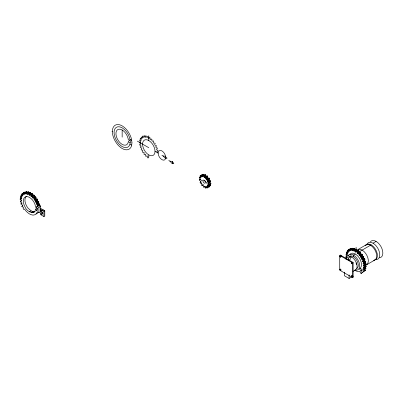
<?xml version="1.0" encoding="UTF-8"?>
<svg xmlns="http://www.w3.org/2000/svg" width="403" height="403" viewBox="0 0 403 403"><rect width="100%" height="100%" fill="white"/><g stroke="black" fill="none" stroke-linecap="round" stroke-linejoin="round"><path stroke-width="0.6" d="M202.392 185.335L202.724 184.891L203.183 185.254L203.455 186.916L203.928 187.244L204.291 186.131L204.724 186.251L205.5 187.959L205.948 188.045C205.465 185.697 206.467 186.649 207.318 187.934L207.671 187.768C206.709 185.929 207.213 185.506 208.628 186.821L208.819 186.433C207.812 185.259 207.328 184.075 209.162 184.831L209.162 184.282C208.074 183.551 207.197 182.544 208.835 182.257L208.638 181.647L207.359 181.174L207.112 180.463L209.187 179.214L209.399 178.605L209.046 178.035L206.265 179.249L205.827 178.589L205.928 177.265L205.475 176.841L204.8 177.733L204.276 177.265L203.878 175.728L203.409 175.522L203.243 176.917L202.694 176.7L201.868 175.219L201.46 175.265C202.271 177.391 201.404 177.199 200.266 175.839L199.994 176.131C201.011 177.592 201.052 178.569 199.354 177.471L199.263 177.955C200.276 178.877 201.097 180.005 199.278 179.788L199.384 180.383C200.634 180.882 201.299 181.703 200.049 182.463L200.336 183.068L201.52 183.169L201.858 183.833L201.515 184.962L201.928 185.471L203.243 184.841M208.517 178.01L208.079 178.292L207.626 177.819L207.636 176.282L207.182 175.854L204.417 177.451M353.582 249.109L352.993 248.193L351.018 249.145L351.184 250.671L350.786 250.742L349.759 249.296L349.376 249.427L349.799 251.034L349.497 251.276L348.263 249.956L347.97 250.187L348.706 251.91L348.399 252.152L347.164 251.195L346.933 251.553L347.839 253.099L347.653 253.492L346.404 252.832L346.263 253.215L347.331 254.681L347.215 255.205L346.011 254.802L346.268 255.698L347.139 256.515M354.902 270.312A11.47 6.624 60 0 0 359.008 271.657L359.733 271.496L361.017 273.476L363.964 271.118L362.771 269.269L362.957 268.877L364.206 269.536L364.347 269.154L363.279 267.688L363.395 267.169L364.599 267.567L363.446 265.275L364.579 265.305L364.514 264.761L363.234 263.789L363.138 263.194L364.206 262.58M365.047 264.353L366.201 266.645L364.599 267.567M363.138 263.194L364.161 262.816L364 262.277L362.685 261.542L362.529 261.018L363.35 260.363L363.118 259.799L361.869 259.411L361.587 258.756L363.491 257.542L363.788 256.953L363.446 256.368C361.889 256.338 359.667 258.258 360.705 255.537L360.317 254.988L359.375 255.341L358.912 254.837L358.977 253.396L358.569 252.973L357.748 253.628L357.35 253.296L357.144 251.679L356.736 251.336L356.086 252.293L355.612 252.006L355.189 250.344L354.746 250.097L354.408 251.306L352.821 249.361L352.781 250.757L352.298 250.711L351.391 249.119L351.018 249.145M360.332 256.696L361.934 255.769L362.307 254.615L361.733 254.056L359.723 255.114M35.65 209.076C34.764 215.691 26.517 211.338 25.132 207.157A8.801 5.083 60 0 1 25.742 196.724A8.801 5.083 60 0 1 34.92 204.135L35.65 207.223L37.63 208.366L37.625 210.215L35.65 209.076L37.252 208.15M40.658 212.95L40.27 214.451L43.922 216.557L44.778 216.068L44.778 210.769L41.121 208.658L40.27 209.152L40.658 211.096L42.642 212.24L42.632 214.094L40.658 212.95L41.514 212.462L42.99 213.313M131.675 145.1L129.973 144.118L130.139 142.722M361.325 254.192L360.982 254.414L360.514 253.91L360.579 252.474L360.171 252.046L358.569 252.973M21.515 196.216L20.447 196.83L20.352 197.329L21.435 198.684L21.435 199.228L20.15 198.936L20.15 199.46L21.435 200.649L21.435 201.198L20.352 201.299L20.447 201.908L21.712 202.749L21.848 203.349L20.926 203.792L21.072 204.341L22.367 204.941L22.603 205.621L21.848 206.296L22.089 206.82L23.303 207.117L23.636 207.716L23.112 208.744L23.445 209.268L24.558 209.142A11.47 6.624 60 0 0 37.011 212.567L37.242 211.716L38.915 212.683L40.517 211.756L40.517 206.457L39.232 205.716L40.088 205.223L40.088 206.371M29.721 192.992L29.913 192.302L30.391 192.538L30.87 194.145L29.268 195.072L28.789 193.465L28.311 193.228L28.089 194.483L27.6 194.367L26.83 192.74L26.412 192.654L26.412 194.13L26.049 194.135L25.057 192.569L24.684 192.579L24.931 194.216L24.558 194.347L23.445 192.931L23.112 193.077L23.636 194.704L23.303 194.921L22.457 194.029L21.848 194.06L22.603 195.616L22.367 196.014L21.072 195.128L20.926 195.5L21.848 197.007L21.712 197.45L20.447 196.83M207.112 180.463L207.696 179.592L207.344 179.023L206.371 179.28M40.517 206.457L38.915 207.384L37.353 206.482L37.217 205.883L38.139 205.439L37.988 204.89L36.698 204.291L36.461 203.611L37.217 202.936L36.975 202.412L35.761 202.115L35.429 201.515L37.031 200.588L37.555 199.561L37.222 199.037L36.391 199.057L34.507 200.09L34.134 199.535L34.381 198.175L34.008 197.737L33.016 198.155L32.653 197.732L32.653 196.256L32.235 195.858L31.464 196.593L30.976 196.145L30.749 194.634L30.275 194.322L29.797 195.374L29.268 195.072M34.134 199.535L35.736 198.608L35.983 197.248L35.388 196.835L33.016 198.155M361.587 258.756L362.186 257.88L363.788 256.953M356.121 249.825L356.348 249.175L356.791 249.417L357.214 251.079L357.688 251.366M363.753 268.242L365.36 267.315L365.949 268.232L364.206 269.536M35.429 201.515L35.953 200.487L37.555 199.561M172.393 161.457L172.565 162.147L173.738 163.114L173.738 163.663C171.623 163.512 172.731 164.152 172.393 161.457L169.925 161.155L168.761 160.485M208.628 186.821L210.527 185.445L210.134 184.725L208.427 185.707M357.879 251.004L358.338 250.409L358.746 250.752L358.952 252.369L359.355 252.701L360.171 252.046M36.461 203.611L38.471 202.462L38.819 202.009L38.577 201.49L37.363 201.193L35.761 202.115M31.464 196.593L33.837 194.931L34.255 195.334L34.255 196.805L34.618 197.228M33.066 195.667L32.578 195.218L32.356 193.712L31.877 193.395L30.134 194.483M201.696 175.144L201.968 174.857L202.387 175.154M23.45 193.133L23.691 192.891L22.089 193.818M36.698 204.291L38.3 203.364L39.595 203.968L39.62 204.638L37.217 205.883M208.381 182.564L210.537 181.274L210.346 180.66L209.061 180.186L208.819 179.481M349.572 249.266L349.864 249.029L350.267 249.397L348.666 250.323M362.529 261.018L364.952 259.436L364.72 258.872L363.471 258.484L361.869 259.411M364.131 260.091L365.763 261.895L363.914 263.018M364.67 268.806L365.566 270.196L361.017 273.476M360.544 268.227L359.476 268.846L360.987 271.184L362.025 270.368L360.509 268.02L361.431 265.97A8.801 5.083 60 0 0 357.431 255.658A8.801 5.083 60 0 0 349.915 254.479M207.182 175.854L205.092 177.124M23.112 193.077L25.046 192.009L25.52 192.523M21.848 194.06L22.916 193.445M24.684 192.579L26.658 191.647L27.293 192.614L25.691 193.541M22.457 194.029L23.525 193.415M25.057 192.569L26.658 191.647M21.072 195.128L22.145 194.508M23.918 193.45L24.986 192.83M25.278 192.851L26.88 191.924M24.276 193.908L25.344 193.294M26.412 192.654L28.432 191.813L29.202 193.44M21.848 195.571L22.916 194.956M26.83 192.74L28.432 191.813M27.127 193.198L28.729 192.276M20.941 197.007L22.009 196.392M28.311 193.228L29.913 192.302M28.759 193.087L29.827 192.473M28.789 193.465L30.391 192.538M27.6 194.367L28.668 193.747M28.93 193.793L30.532 192.866M20.15 198.936L21.752 198.014M20.533 198.961L21.601 198.341M29.102 194.281L30.704 193.359M29.233 194.825L30.835 193.898M30.275 194.322L31.877 193.395M29.963 194.78L31.565 193.858M30.749 194.634L32.356 193.712M30.84 194.906L32.442 193.979M20.352 201.299L21.55 200.618M30.945 195.551L32.547 194.624M30.976 196.145L32.578 195.218M31.938 195.979L33.54 195.052M32.235 195.858L33.837 194.931M32.653 196.256L34.255 195.334M32.653 196.735L34.255 195.808M20.926 203.792L22.115 203.052M32.653 197.732L34.255 196.805M33.373 197.974L35.388 196.835M34.008 197.737L35.61 196.81M34.381 198.175L35.983 197.248M34.381 198.619L35.983 197.692M34.25 199.097L35.857 198.17M21.848 206.296L22.916 205.681M34.507 200.09L36.391 199.057M34.789 199.979L36.749 199.006M35.147 199.928L37.222 199.037M35.847 200.739L37.449 199.812M35.691 201.107L37.293 200.185M35.912 202.13L37.514 201.203M36.602 202.2L38.209 201.273M36.975 202.412L38.577 201.49M37.217 202.936L38.819 202.009M37.217 204.447L38.819 203.52M37.988 204.89L39.595 203.968M37.635 205.752L39.741 204.517M37.353 206.482L38.955 205.555L38.819 204.956M29.53 211.802L31.137 210.875L32.744 211.56L35.106 211.444M31.142 212.487L32.744 211.56M32.643 212.638L34.245 211.711M33.933 212.24L35.001 211.62M42.365 210.356L43.217 209.867M40.27 209.152L43.922 211.258L44.778 210.769M200.266 175.839L201.968 174.857M199.994 176.131L203.575 174.237L204.114 175.003L202.412 175.99M201.868 175.219L203.575 174.237M200.679 176.136L201.53 175.648M200.921 176.378L201.772 175.884M202.225 175.678L203.933 174.69M199.354 177.471L200.634 176.731M199.752 177.562L200.603 177.068M203.409 175.522L205.112 174.534L205.585 174.746L205.978 176.282L206.502 176.751M200.009 177.688L200.86 177.194M201.374 177.008L202.225 176.514M203.878 175.728L205.585 174.746M204.12 176.267L205.822 175.28M204.21 176.595L205.918 175.607M199.278 179.788L200.558 179.053M199.823 179.647L200.674 179.159M204.276 177.265L205.978 176.282M204.538 177.557L206.245 176.569M205.928 177.265L207.636 176.282M206.004 177.783L207.711 176.801M205.993 178.076L207.701 177.088M205.827 178.589L207.535 177.602M205.923 178.801L207.626 177.819M200.226 182.131L201.082 181.637M206.265 179.249L207.973 178.262M207.344 179.023L209.046 178.035M200.901 183.239L201.752 182.75M207.696 179.592L209.399 178.605M207.595 180L209.303 179.018M207.48 180.201L209.187 179.214M207.137 180.67L208.845 179.688M207.359 181.174L209.061 180.186M207.454 181.249L209.162 180.262M208.059 181.315L209.762 180.332M201.928 185.471L203.208 184.73M208.638 181.647L210.346 180.66M207.832 182.695L209.112 181.954M208.835 182.257L210.537 181.274M207.898 183.189L209.605 182.206L209.58 181.552L210.285 181.506M207.988 183.31L209.696 182.327L210.87 183.294L210.87 183.844L209.162 184.831M208.628 183.703L210.336 182.72M204.21 186.821L205.062 186.327M207.792 184.917L208.643 184.423M203.928 187.244L205.208 186.503M207.852 185.058L208.704 184.564M209.162 184.282L210.87 183.294M208.794 184.841L210.87 183.844M207.061 186.09L207.913 185.597M207.077 186.211L207.928 185.718M206.004 187.41L206.855 186.916M205.5 187.959L206.779 187.219M207.49 187.027L208.769 186.287M205.948 188.045L207.228 187.309M208.819 186.433L210.527 185.445M207.318 187.934L209.379 186.785L209.026 186.947M348.263 249.956L349.864 249.029M347.97 250.187L351.361 248.369L351.804 248.908M349.759 249.296L351.361 248.369M349.396 249.648L350.464 249.029M339.724 255.416L340.318 255.069L353.109 262.454L353.109 277.219L352.509 277.566L339.724 270.181L339.724 255.416L352.509 262.796L353.109 262.454M347.164 251.195L348.232 250.575M347.346 251.286L348.414 250.671M347.467 251.245L348.535 250.631M350.197 249.835L352.993 248.193M349.063 250.737L350.131 250.117M339.946 256.318A0.64 0.368 60 0 1 340.621 256.258A0.64 0.368 60 0 1 340.621 257.164A0.64 0.368 60 0 1 339.946 256.318L340.54 255.976M346.404 252.832L347.472 252.218M346.605 252.893L347.673 252.278M352.821 249.361L354.423 248.434L354.821 248.55L355.451 249.956M346.263 253.215L347.331 252.6M351.98 250.036L353.048 249.417M353.219 249.477L354.821 248.55M347.124 253.16L348.192 252.545M340.399 257.104L340.993 256.756M353.507 249.915L355.108 248.994M346.011 254.802L347.079 254.182M354.746 250.097L356.348 249.175M355.189 250.051L356.257 249.437M353.849 250.883L354.917 250.268M353.925 251.094L354.993 250.475M355.189 250.344L356.791 249.417M355.416 251.014L357.018 250.087M366.105 244.833L357.753 249.653A8.76 5.058 60 0 1 367.047 255.724A8.76 5.058 60 0 1 365.229 265.229M345.996 259.099L345.996 256.721L347.996 255.562L350.308 256.897L350.308 259.275L348.807 260.142M355.547 251.548L357.149 250.621M355.612 252.006L358.338 250.409M357.144 251.679L358.746 250.752M357.224 252.006L358.831 251.079M373.042 243.18L376.13 241.402M346.117 259.104L346.716 258.761M357.295 252.696L358.897 251.774M345.996 256.721L348.303 258.056L350.308 256.897M355.305 254.031L353.491 255.079L353.491 256.943M358.645 252.102L371.223 244.843M357.35 253.296L358.952 252.369M358.302 253.185L359.909 252.263M357.748 253.628L359.355 252.701M358.977 253.396L360.579 252.474M359.043 253.875L360.645 252.953M358.912 254.837L360.514 253.91M359.375 255.341L360.982 254.414M360.126 254.983L361.733 254.056M360.317 254.988L361.919 254.066M360.705 255.537L362.307 254.615M360.675 255.814L362.277 254.887M360.584 256.192L362.191 255.265M360.428 256.555L362.03 255.628M360.735 257.321L362.488 256.343M339.946 269.531A0.64 0.368 60 0 1 340.621 269.471A0.64 0.368 60 0 1 340.621 270.373A0.64 0.368 60 0 1 339.946 269.531L340.54 269.189M351.386 262.927A0.64 0.368 60 0 1 352.066 262.867A0.64 0.368 60 0 1 352.066 263.769A0.64 0.368 60 0 1 351.386 262.927L351.985 262.58A0.64 0.368 60 0 0 352.434 263.366L351.839 263.708M360.887 257.265L362.851 256.288M361.249 257.215L363.199 256.313M361.597 257.24L363.446 256.368M340.399 270.312L340.993 269.97M362.131 258.081L363.733 257.154M361.889 258.464L363.491 257.542M362.73 259.577L364.332 258.65M363.118 259.799L364.72 258.872M363.35 260.363L364.952 259.436M363.083 260.575L364.685 259.648M362.685 261.542L364.287 260.62M363.179 261.794L364.78 260.867M363.748 262.086L365.35 261.159M364 262.277L365.602 261.351M363.511 263.109L365.113 262.187L364.74 262.272L364.836 262.862L366.115 263.839L366.186 264.378L363.471 265.854M364.161 262.816L365.763 261.895M363.234 263.789L364.836 262.862M363.602 264L365.204 263.078M364.015 264.308L365.617 263.386M364.514 264.761L366.115 263.839M353.043 271.41L355.506 269.985M364.327 265.32L365.395 264.7M363.627 266L365.229 265.073M366.513 264.831L374.871 260.006M364.342 266.67L365.944 265.748M363.279 267.688L364.347 267.073M364.624 267.113L366.226 266.187M351.386 276.136A0.64 0.368 60 0 1 352.066 276.075A0.64 0.368 60 0 1 352.066 276.982A0.64 0.368 60 0 1 351.386 276.136L351.985 275.793M360.902 271.058L361.975 270.438M364.347 269.154L365.949 268.232M360.987 271.184L362.055 270.564M364 269.476L365.607 268.554M344.338 272.156L344.338 275.697L349.089 278.438L353.104 276.12M363.964 271.118L365.566 270.196M38.471 202.462L38.063 202.689L38.3 203.364M25.046 192.009L24.82 192.523M346.278 257.054L346.096 257.608M365.556 264.413L366.186 264.378M163.084 155.951L165.557 156.253L165.724 156.943L166.897 157.911L166.897 158.46C164.585 158.863 164.61 156.616 161.925 155.281M209.918 185.632L210.336 185.838M137.322 141.105L148.798 147.73M155.019 151.321L158.178 153.145L158.293 154.309A5.32 3.068 60 0 0 161.432 159.301A5.32 3.068 60 0 0 165.18 159.331L165.683 157.452L165.18 154.989A5.32 3.068 60 0 0 161.432 150.692A5.32 3.068 60 0 0 158.293 152.062L158.162 153.11L156.898 151.694L156.898 151.15L157.976 151.044L157.88 150.435L156.616 149.594L156.48 148.994L157.402 148.556L157.256 148.007L155.961 147.402L155.724 146.727L156.485 146.047L156.238 145.528L155.029 145.231L154.692 144.627L155.215 143.604L154.883 143.075L153.77 143.201L153.402 142.647L153.644 141.292L153.271 140.849L152.279 141.272L151.916 140.843L151.916 139.373L151.498 138.97L150.727 139.705L150.238 139.262L150.017 137.75L149.538 137.433L149.06 138.491L148.531 138.184L148.057 136.577L147.579 136.34L147.357 137.594L146.868 137.478L146.098 135.851L145.679 135.771L145.679 137.242L145.317 137.247L144.324 135.685L143.952 135.695L144.193 137.332L143.821 137.458L142.712 136.048L142.38 136.189L142.899 137.816L142.566 138.038L141.725 137.146L141.11 137.176L141.871 138.728L141.629 139.131L140.34 138.239L140.189 138.617L141.11 140.123L140.974 140.561L139.715 139.947L139.614 140.446L140.697 141.796L140.697 142.345L139.413 142.052L139.413 142.576L140.697 143.765L140.697 144.309L139.614 144.415L139.715 145.025L140.974 145.866L141.11 146.465L140.189 146.904L140.34 147.453L141.629 148.057L141.871 148.732L141.11 149.412L141.725 150.148L142.566 150.228L142.899 150.833L142.38 151.855L142.712 152.384L143.821 152.258L144.193 152.813L143.952 154.168L144.324 154.611L145.317 154.188L145.679 154.616L145.679 156.087L146.098 156.49L146.868 155.754L147.357 156.198L147.579 157.709L148.057 158.026L148.531 156.969L148.798 157.12L148.798 154.918M129.973 144.118A11.44 6.604 60 0 1 117.515 142.158A11.44 6.604 60 0 1 117.515 126.854A11.44 6.604 60 0 1 129.973 139.282L131.675 140.264M111.963 131.302L112.361 131.529M38.663 204.402L40.088 205.223M31.137 210.875L28.024 208.119L26.734 206.23A8.801 5.083 60 0 1 26.366 196.316M169.925 161.155L172.343 163.82M35.736 198.608L36.109 199.163M361.934 255.769L362.337 256.394M35.62 199.964L35.953 200.487M361.844 257.295L362.186 257.88M340.318 255.069L340.676 255.683M352.756 276.604L353.109 277.219M37.031 200.588L37.363 201.193M363.189 257.829L363.471 258.484M129.973 139.282L130.139 140.869M356.106 247.235L356.106 250.691M352.509 262.796L352.509 277.566M351.648 256.993L351.648 257.452M349.089 274.896L349.089 278.438M348.303 258.056L348.303 259.834M148.798 135.7L148.798 140.541M122.154 129.998L122.154 137.186M43.922 211.258L43.922 216.557M38.915 207.384L38.915 212.683M28.014 191.732L28.014 192.206M26.286 191.652L26.286 192.095M341.109 270.02A0.64 0.368 60 0 1 340.636 269.557A0.64 0.368 60 0 1 340.6 268.962M370.307 241.921A9.506 5.491 60 0 1 380.88 246.419A9.506 5.491 60 0 1 379.49 257.824M366.725 244.646A9.506 5.491 60 0 1 377.792 248.198A9.506 5.491 60 0 1 375.339 259.567M365.853 245.321A8.76 5.058 60 0 1 375.41 249.14A8.76 5.058 60 0 1 374.775 259.91M365.123 245.744A8.76 5.058 60 0 1 374.871 249.89A8.76 5.058 60 0 1 373.586 260.403M348.127 255.557A8.76 5.058 60 0 1 358.408 260.716A8.76 5.058 60 0 1 355.093 270.065M349.628 256.192A7.163 4.136 60 0 1 356.791 260.328A7.163 4.136 60 0 1 356.791 268.594M356.03 262.907A7.163 4.136 60 0 1 356.539 264.61M348.917 256.258A7.722 4.458 60 0 1 356.373 262.877A7.722 4.458 60 0 1 354.378 270.332M341.109 256.807A0.64 0.368 60 0 1 340.545 256.046A0.64 0.368 60 0 1 340.993 255.714M341.109 255.799A0.64 0.368 60 0 1 341.311 256.051M352.434 262.318A0.64 0.368 60 0 1 352.66 262.519M352.827 262.806A0.64 0.368 60 0 1 352.827 263.33M352.434 276.574A0.64 0.368 60 0 1 352 275.667M352.827 276.02A0.64 0.368 60 0 1 352.827 276.539M38.31 212.205A11.47 6.624 60 0 1 36.038 213.983M205.575 181.844A1.723 0.997 60 0 1 204.714 180.353M36.391 206.734C36.592 207.998 37.267 206.457 36.391 206.734M36.391 210.265C36.587 211.525 37.262 209.983 36.391 210.265M41.403 210.613C41.585 211.862 42.3 210.351 41.403 210.613M41.398 214.139C41.58 215.388 42.295 213.877 41.398 214.139M128.275 141.644L128.169 142.516A8.801 5.083 60 0 1 118.588 141.01A8.801 5.083 60 0 1 118.588 129.237A8.801 5.083 60 0 1 128.169 138.798L128.275 139.791L130.245 140.929L130.245 142.783L128.275 141.644M131.952 142.843L131.62 145.579A13.853 8 60 0 1 116.538 143.206A13.853 8 60 0 1 116.538 124.678A13.853 8 60 0 1 131.62 139.72L131.952 142.843M201.727 180.156C201.908 181.4 202.628 179.899 201.727 180.156M206.155 182.71C206.351 183.97 207.026 182.433 206.155 182.71M204.19 180.242L203.873 180.106A1.723 0.997 60 0 0 202.981 181.138A1.723 0.997 60 0 0 204.19 183.058L204.502 183.194A1.723 0.997 60 0 0 205.394 182.166A1.723 0.997 60 0 0 204.19 180.242M142.571 144.138A8.801 5.083 60 0 0 151.911 155.749A8.801 5.083 60 0 0 151.911 143.302A8.801 5.083 60 0 0 142.571 144.138"/></g></svg>
